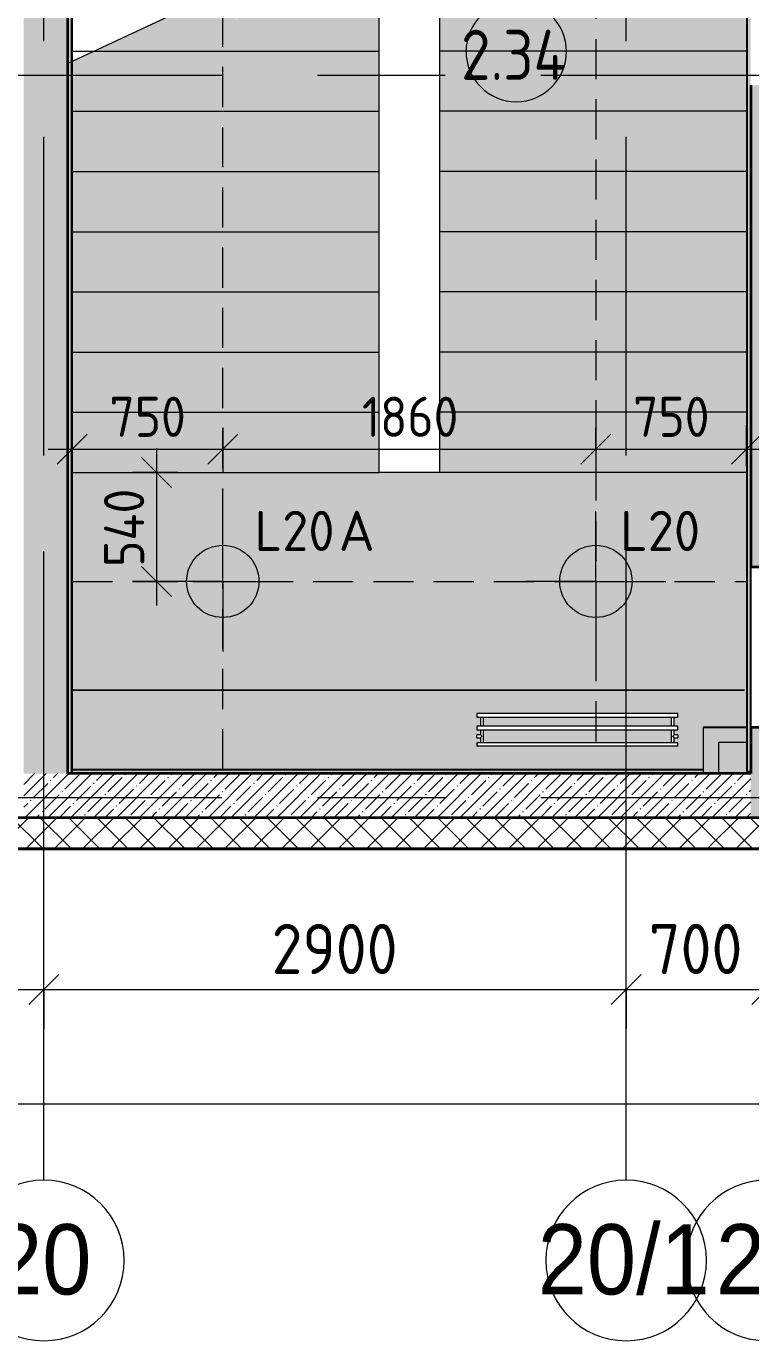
# Model space of a CAD drawing. Header units: millimetres. Extents: x 35098 to 231722, y -8553 to 29000.
# Drawn here: x 71872 to 75480, y -2706 to 3844 of the extents above; entities that cross this region are included whole.
import ezdxf

# ---------------------------------------------------------------- set-up
doc = ezdxf.new("R2010")
doc.units = ezdxf.units.MM
doc.linetypes.add('ADSK_Штрих_ш2 п1', pattern=[300, 200, -100])
doc.linetypes.add('Осевая', pattern=[3175, 635, -476.25, 1587.5, -476.25])
for name, color, linetype, lineweight in [('A-ANNO-DIMS', 7, 'Continuous', 9), ('A-ANNO-DIMS-100', 7, 'Continuous', 9), ('A-AREA-IDEN', 7, 'Continuous', 9), ('A-DETL-1', 7, 'ADSK_Штрих_ш2 п1', 9), ('A-WALL', 7, 'Continuous', 9), ('E-LITE-EQPM-IDEN', 7, 'Continuous', 9), ('I-WALL', 7, 'Continuous', 9), ('M-EQPM', 7, 'Continuous', 9), ('S-STRS-2', 7, 'Continuous', 9), ('S-STRS-MBND', 7, 'Continuous', 9), ('Оси', 7, 'Continuous', 9), ('Оси-1', 7, 'Continuous', 20), ('Оси-2', 7, 'Осевая', 9)]:
    doc.layers.add(name, color=color, linetype=linetype, lineweight=lineweight)
for name, color, linetype, lineweight, true_color in [('A-ANNO-NOTE', 1, 'Continuous', 9, 0xff0000), ('A-WALL-1', 7, 'Continuous', 25, 0x3c3c3c), ('A-WALL-3', 7, 'Continuous', 35, 0x3c3c3c), ('A-WALL-FNSH-1', 7, 'Continuous', 9, 0x3c3c3c), ('A-WALL-FNSH-2', 7, 'Continuous', 13, 0x3c3c3c), ('G-ANNO-TEXT-1', 1, 'Continuous', 9, 0xff0000)]:
    doc.layers.add(name, color=color, linetype=linetype, lineweight=lineweight, true_color=true_color)
doc.layers.add('S-STRS-1', color=7, linetype='Continuous', lineweight=13, transparency=1)
doc.styles.add('Arial', font='arial.ttf', dxfattribs={"width": 0.9, "height": 350})
doc.styles.add('GOST Common', font='GOST_Common.ttf', dxfattribs={"height": 200})
doc.styles.add('GOST Common_1', font='GOST_Common.ttf', dxfattribs={"width": 0.9, "height": 250})
doc.styles.add('ISOCPEUR', font='isocpeur.ttf', dxfattribs={"width": 0.9, "height": 250})
doc.styles.add('ISOCPEUR_1', font='isocpeur.ttf', dxfattribs={"height": 200})
doc.styles.add('ISOCPEUR_2', font='isocpeur.ttf', dxfattribs={"width": 0.9, "height": 200})
doc.dimstyles.new('ISO-2_0_0_9К_Средний_округл2', dxfattribs={"dimscale": 304.8, "dimtxt": 199.196235, "dimasz": 0.492126, "dimexe": 0.393701, "dimexo": 0, "dimgap": 0, "dimtad": 1, "dimdec": 0, "dimrnd": 10, "dimzin": 0, "dimdsep": 46, "dimtxsty": 'ISOCPEUR_2', "dimblk1": 'OBLIQUE', "dimblk2": 'OBLIQUE', "dimsah": 1, "dimcen": 0.09, "dimdle": 0.393701, "dimazin": 0, "dimtfac": 1, "dimtdec": 4, "dimtix": 1, "dimtmove": 0, "dimatfit": 3, "dimfxl": 1, "dimtvp": 1, "dimtolj": 1, "dimtzin": 0, "dimarcsym": 2})
doc.dimstyles.new('ISO-2_5_0_9К_БОЛЬШОЙ', dxfattribs={"dimscale": 304.8, "dimtxt": 248.995294, "dimasz": 0.492126, "dimexe": 0.393701, "dimexo": 0.984252, "dimgap": 0, "dimtad": 1, "dimdec": 0, "dimrnd": 10, "dimzin": 0, "dimdsep": 46, "dimtxsty": 'ISOCPEUR', "dimblk1": 'OBLIQUE', "dimblk2": 'OBLIQUE', "dimsah": 1, "dimcen": 0.09, "dimdle": 0.393701, "dimazin": 0, "dimtfac": 1, "dimtdec": 4, "dimtix": 1, "dimtmove": 0, "dimatfit": 3, "dimfxl": 1, "dimtvp": 1, "dimtolj": 1, "dimtzin": 0, "dimarcsym": 2})
pattern_1 = [(45, (0, 0), (-57.02463, 57.02463), []), (45, (57.025, 0), (-57.02463, 57.02463), [100.806, -20.161, 3.353, -16.808])]
pattern_2 = [(0, (0, 0), (121.92, 30.48), [10.058, -81.382, 10.058, -81.382, -487.68]), (0, (0, 0), (121.92, 30.48), [-182.88, 10.058, -172.822, 10.058, -81.382, -213.36]), (0, (0, 0), (121.92, 30.48), [-457.2, 10.058, -50.902, 10.058, -142.342]), (120, (45.72, 15.24), (-87.356454, 90.345817), [10.058, -81.382, 10.058, -81.382, -487.68]), (120, (45.72, 15.24), (-87.356454, 90.345817), [-182.88, 10.058, -172.822, 10.058, -81.382, -213.36]), (120, (45.72, 15.24), (-87.356454, 90.345817), [-457.2, 10.058, -50.902, 10.058, -142.342]), (240, (60.96, 76.2), (-34.563546, -120.825817), [10.058, -81.382, 10.058, -81.382, -487.68]), (240, (60.96, 76.2), (-34.563546, -120.825817), [-182.88, 10.058, -172.822, 10.058, -81.382, -213.36]), (240, (60.96, 76.2), (-34.563546, -120.825817), [-457.2, 10.058, -50.902, 10.058, -142.342])]

# ---------------------------------------------------------------- blocks, each defined once
blk = doc.blocks.new('radiator_prado_classic_z_tip_30_po exemplyaru - Classic Z Тип 30-500-30677907-План расстановки осветительного оборудования 2 этажа в осях 12-23')
at = {"layer": 'M-EQPM'}
for p, q in [((0, 228), (0, 210)), ((1000, 228), (0, 228)), ((0, 210), (1000, 210)), ((17.5, 210), (17.5, 164)), ((32.5, 164), (32.5, 210)), ((967.5, 210), (967.5, 164)), ((982.5, 164), (982.5, 210)), ((1000, 210), (1000, 228)), ((1000, 164), (0, 164)), ((0, 164), (0, 146)), ((0, 146), (1000, 146)), ((17.5, 146), (17.5, 121.5)), ((32.5, 82), (32.5, 146)), ((967.5, 146), (967.5, 82)), ((982.5, 121.5), (982.5, 146)), ((1000, 146), (1000, 164)), ((17.5, 121.5), (0, 121.5)), ((17.5, 121.5), (0, 121.5)), ((0, 121.5), (0, 121.2)), ((0, 106.5), (0, 121.5)), ((0, 121.2), (0, 121.2)), ((0, 106.8), (0, 106.5)), ((0, 106.8), (0, 106.8)), ((0, 106.5), (17.5, 106.5)), ((0, 106.5), (17.5, 106.5)), ((1000, 82), (0, 82)), ((0, 82), (0, 64)), ((17.5, 106.5), (17.5, 82)), ((1000, 121.5), (982.5, 121.5)), ((1000, 121.5), (982.5, 121.5)), ((982.5, 82), (982.5, 106.5)), ((982.5, 106.5), (1000, 106.5)), ((982.5, 106.5), (1000, 106.5)), ((1000, 121.5), (1000, 106.5)), ((1000, 121.2), (1000, 121.5)), ((1000, 121.5), (1000, 121.2)), ((1000, 121.2), (1000, 121.5)), ((1000, 106.5), (1000, 106.8)), ((1000, 106.8), (1000, 106.5)), ((1000, 106.5), (1000, 106.8)), ((1000, 64), (1000, 82)), ((1000, 64), (0, 64))]:
    blk.add_line(p, q, dxfattribs=at)
for points, knots in [([(25, 114), (24.5, 114.5), (23.6, 115.4), (22.4, 116.6), (21.6, 117.4), (21.1, 117.9), (20.8, 118.2), (20.5, 118.5), (20.2, 118.8), (19.8, 119.1), (19.6, 119.4), (19.3, 119.7), (19, 120), (18.7, 120.3), (18.5, 120.5), (18.3, 120.7), (18.1, 120.9), (17.9, 121.1), (17.8, 121.2), (17.7, 121.3), (17.5, 121.5), (17.5, 121.5), (17.5, 121.5)], [0, 0, 0, 0, 0.142857, 0.285714, 0.357143, 0.392857, 0.428571, 0.464286, 0.5, 0.535714, 0.571429, 0.607143, 0.642857, 0.678571, 0.714286, 0.75, 0.785714, 0.821429, 0.857143, 0.892857, 0.928571, 1, 1, 1, 1]), ([(17.5, 106.5), (17.5, 106.5), (17.5, 106.5), (17.7, 106.7), (17.8, 106.8), (17.9, 106.9), (18.1, 107.1), (18.3, 107.3), (18.5, 107.5), (18.7, 107.7), (19, 108), (19.3, 108.3), (19.6, 108.6), (19.8, 108.9), (20.3, 109.3), (20.7, 109.7), (21.1, 110.1), (21.6, 110.6), (22.4, 111.4), (23.6, 112.6), (24.5, 113.5), (25, 114)], [0, 0, 0, 0, 0.071429, 0.107143, 0.142857, 0.178571, 0.214286, 0.25, 0.285714, 0.321429, 0.357143, 0.392857, 0.428571, 0.464286, 0.5, 0.571429, 0.607143, 0.642857, 0.714286, 0.857143, 1, 1, 1, 1]), ([(975, 114), (975.5, 114.5), (976.4, 115.4), (977.6, 116.6), (978.4, 117.4), (978.9, 117.9), (979.2, 118.2), (979.5, 118.5), (979.8, 118.8), (980.1, 119.2), (980.4, 119.4), (980.7, 119.7), (981, 120), (981.3, 120.3), (981.5, 120.5), (981.7, 120.7), (981.9, 120.9), (982.1, 121.1), (982.2, 121.2), (982.3, 121.3), (982.5, 121.5), (982.5, 121.5), (982.5, 121.5)], [0, 0, 0, 0, 0.142857, 0.285714, 0.357143, 0.392857, 0.428571, 0.464286, 0.5, 0.535714, 0.571429, 0.607143, 0.642857, 0.678571, 0.714286, 0.75, 0.785714, 0.821429, 0.857143, 0.892857, 0.928571, 1, 1, 1, 1]), ([(982.5, 106.5), (982.5, 106.5), (982.5, 106.5), (982.3, 106.7), (982.2, 106.8), (982.1, 106.9), (981.9, 107.1), (981.7, 107.3), (981.5, 107.5), (981.3, 107.7), (981, 108), (980.7, 108.3), (980.4, 108.6), (980.1, 108.8), (979.7, 109.3), (979.3, 109.7), (978.9, 110.1), (978.4, 110.6), (977.6, 111.4), (976.4, 112.6), (975.5, 113.5), (975, 114)], [0, 0, 0, 0, 0.071429, 0.107143, 0.142857, 0.178571, 0.214286, 0.25, 0.285714, 0.321429, 0.357143, 0.392857, 0.428571, 0.464286, 0.5, 0.571429, 0.607143, 0.642857, 0.714286, 0.857143, 1, 1, 1, 1])]:
    blk.add_open_spline(points, degree=3, knots=knots, dxfattribs=at)
blk = doc.blocks.new('Ось сетки - D8-29747960-План расстановки осветительного оборудования 2 этажа в осях 12-23')
at = {"layer": 'Оси-1'}
for start, end in [(360, 180), (180, 360)]:
    blk.add_arc((0, 0), 4, start, end, dxfattribs=at)
blk = doc.blocks.new('DIMBLOCK27-План расстановки осветительного оборудования 2 этажа в осях 12-23')
at = {"layer": 'A-ANNO-DIMS-100'}
for p, q in [((70560, -1149.7), (70560, -835.8)), ((71960, -1149.7), (71960, -835.8)), ((70560, -955.8), (71960, -955.8)), ((70560, -955.8), (70560, -1149.7)), ((71960, -955.8), (71960, -1149.7))]:
    blk.add_line(p, q, dxfattribs=at)
at = {"layer": 'A-ANNO-DIMS-100', "lineweight": 20}
for p, q in [((70560, -955.8), (70635, -880.8)), ((71960, -955.8), (72035, -880.8)), ((70560, -955.8), (70485, -1030.8)), ((71960, -955.8), (71885, -1030.8))]:
    blk.add_line(p, q, dxfattribs=at)
at = {"layer": 'A-ANNO-DIMS-100', "color": 0, "insert": (70953.5, -629.2), "char_height": 250, "width": 735.494, "attachment_point": 1, "line_spacing_factor": 1.149209, "style": 'ISOCPEUR'}
blk.add_mtext('1400', dxfattribs=at)
blk = doc.blocks.new('_Oblique')
at = {"color": 0, "linetype": 'ByBlock', "lineweight": -2}
blk.add_line((-0.5, -0.5), (0.5, 0.5), dxfattribs=at)
blk = doc.blocks.new('DIMBLOCK28-План расстановки осветительного оборудования 2 этажа в осях 12-23')
at = {"layer": 'A-ANNO-DIMS-100'}
for p, q in [((71960, -1149.7), (71960, -835.8)), ((74860, -1149.7), (74860, -835.8)), ((71960, -955.8), (74860, -955.8)), ((71960, -955.8), (71960, -1149.7)), ((74860, -955.8), (74860, -1149.7))]:
    blk.add_line(p, q, dxfattribs=at)
at = {"layer": 'A-ANNO-DIMS-100', "lineweight": 20}
for p, q in [((71960, -955.8), (72035, -880.8)), ((74860, -955.8), (74935, -880.8)), ((71960, -955.8), (71885, -1030.8)), ((74860, -955.8), (74785, -1030.8))]:
    blk.add_line(p, q, dxfattribs=at)
at = {"layer": 'A-ANNO-DIMS-100', "color": 0, "insert": (73094, -629.2), "char_height": 250, "width": 758.478, "attachment_point": 1, "line_spacing_factor": 1.149209, "style": 'ISOCPEUR'}
blk.add_mtext('2900', dxfattribs=at)
blk = doc.blocks.new('DIMBLOCK29-План расстановки осветительного оборудования 2 этажа в осях 12-23')
at = {"layer": 'A-ANNO-DIMS-100'}
for p, q in [((74860, -1149.7), (74860, -835.8)), ((75560, -1149.7), (75560, -835.8)), ((74860, -955.8), (75560, -955.8)), ((74860, -955.8), (74860, -1149.7)), ((75560, -955.8), (75560, -1149.7))]:
    blk.add_line(p, q, dxfattribs=at)
at = {"layer": 'A-ANNO-DIMS-100', "lineweight": 20}
for p, q in [((74860, -955.8), (74935, -880.8)), ((75560, -955.8), (75635, -880.8)), ((74860, -955.8), (74785, -1030.8)), ((75560, -955.8), (75485, -1030.8))]:
    blk.add_line(p, q, dxfattribs=at)
at = {"layer": 'A-ANNO-DIMS-100', "color": 0, "insert": (74973, -629.2), "char_height": 250, "width": 568.858, "attachment_point": 1, "line_spacing_factor": 1.149209, "style": 'ISOCPEUR'}
blk.add_mtext('700', dxfattribs=at)
blk = doc.blocks.new('Марка_Помещения - Номер-25198446-План расстановки осветительного оборудования 2 этажа в осях 12-23')
at = {"layer": 'A-AREA-IDEN'}
for start, end in [(360, 180), (180, 360)]:
    blk.add_arc((0, 0), 2.5, start, end, dxfattribs=at)
blk = doc.blocks.new('DIMBLOCK118-План расстановки осветительного оборудования 2 этажа в осях 12-23')
at = {"layer": 'A-ANNO-DIMS-100'}
for p, q in [((38310, -1719.8), (38310, -1405.8)), ((84560, -1719.8), (84560, -1405.8)), ((38190, -1525.8), (84680, -1525.8)), ((38310, -1525.8), (38310, -1719.8)), ((84560, -1525.8), (84560, -1719.8))]:
    blk.add_line(p, q, dxfattribs=at)
at = {"layer": 'A-ANNO-DIMS-100', "lineweight": 20}
for p, q in [((38310, -1525.8), (38385, -1450.8)), ((84560, -1525.8), (84635, -1450.8)), ((38310, -1525.8), (38235, -1600.8)), ((84560, -1525.8), (84485, -1600.8))]:
    blk.add_line(p, q, dxfattribs=at)
at = {"layer": 'A-ANNO-DIMS-100', "color": 0, "insert": (61028, -1199.2), "char_height": 250, "width": 976.828, "attachment_point": 1, "line_spacing_factor": 1.149209, "style": 'ISOCPEUR'}
blk.add_mtext('46250', dxfattribs=at)
blk = doc.blocks.new('DIMBLOCK192-План расстановки осветительного оборудования 2 этажа в осях 12-23')
at = {"layer": 'A-ANNO-DIMS-100'}
for p, q in [((72101, 1652), (72101, 1856.4)), ((72851, 1842.4), (72851, 1616.4)), ((72851, 1736.4), (72851, 1842.4)), ((71981, 1736.4), (72851, 1736.4)), ((72101, 1736.4), (72101, 1652))]:
    blk.add_line(p, q, dxfattribs=at)
at = {"layer": 'A-ANNO-DIMS-100', "lineweight": 20}
for p, q in [((72101, 1736.4), (72176, 1811.4)), ((72851, 1736.4), (72926, 1811.4)), ((72101, 1736.4), (72026, 1661.4)), ((72851, 1736.4), (72776, 1661.4))]:
    blk.add_line(p, q, dxfattribs=at)
at = {"layer": 'A-ANNO-DIMS-100', "color": 0, "insert": (72286.4, 1997.7), "char_height": 200, "width": 455.087, "attachment_point": 1, "line_spacing_factor": 1.149209, "style": 'ISOCPEUR_2'}
blk.add_mtext('750', dxfattribs=at)
blk = doc.blocks.new('DIMBLOCK193-План расстановки осветительного оборудования 2 этажа в осях 12-23')
at = {"layer": 'A-ANNO-DIMS-100'}
for p, q in [((72851, 1842.4), (72851, 1616.4)), ((72851, 1736.4), (72851, 1842.4)), ((74709, 1842.4), (74709, 1616.4)), ((74709, 1736.4), (74709, 1842.4)), ((72851, 1736.4), (74709, 1736.4))]:
    blk.add_line(p, q, dxfattribs=at)
at = {"layer": 'A-ANNO-DIMS-100', "lineweight": 20}
for p, q in [((72851, 1736.4), (72926, 1811.4)), ((74709, 1736.4), (74784, 1811.4)), ((72851, 1736.4), (72776, 1661.4)), ((74709, 1736.4), (74634, 1661.4))]:
    blk.add_line(p, q, dxfattribs=at)
at = {"layer": 'A-ANNO-DIMS-100', "color": 0, "insert": (73544.4, 1997.7), "char_height": 200, "width": 565.411, "attachment_point": 1, "line_spacing_factor": 1.149209, "style": 'ISOCPEUR_2'}
blk.add_mtext('1860', dxfattribs=at)
blk = doc.blocks.new('DIMBLOCK194-План расстановки осветительного оборудования 2 этажа в осях 12-23')
at = {"layer": 'A-ANNO-DIMS-100'}
for p, q in [((74709, 1842.4), (74709, 1616.4)), ((74709, 1736.4), (74709, 1842.4)), ((75459, 1652), (75459, 1856.4)), ((74709, 1736.4), (75579, 1736.4)), ((75459, 1736.4), (75459, 1652))]:
    blk.add_line(p, q, dxfattribs=at)
at = {"layer": 'A-ANNO-DIMS-100', "lineweight": 20}
for p, q in [((74709, 1736.4), (74784, 1811.4)), ((75459, 1736.4), (75534, 1811.4)), ((74709, 1736.4), (74634, 1661.4)), ((75459, 1736.4), (75384, 1661.4))]:
    blk.add_line(p, q, dxfattribs=at)
at = {"layer": 'A-ANNO-DIMS-100', "color": 0, "insert": (74894.4, 1997.7), "char_height": 200, "width": 455.087, "attachment_point": 1, "line_spacing_factor": 1.149209, "style": 'ISOCPEUR_2'}
blk.add_mtext('750', dxfattribs=at)
blk = doc.blocks.new('DIMBLOCK195-План расстановки осветительного оборудования 2 этажа в осях 12-23')
at = {"layer": 'A-ANNO-DIMS-100'}
for p, q in [((72520.9, 1740), (72520.9, 957.5)), ((72626.9, 1620), (72400.9, 1620)), ((72520.9, 1620), (72626.9, 1620)), ((72626.9, 1077.5), (72400.9, 1077.5)), ((72520.9, 1077.5), (72626.9, 1077.5))]:
    blk.add_line(p, q, dxfattribs=at)
at = {"layer": 'A-ANNO-DIMS-100', "lineweight": 20}
for p, q in [((72520.9, 1620), (72445.9, 1695)), ((72520.9, 1620), (72595.9, 1545)), ((72520.9, 1077.5), (72445.9, 1152.5)), ((72520.9, 1077.5), (72595.9, 1002.5))]:
    blk.add_line(p, q, dxfattribs=at)
at = {"layer": 'A-ANNO-DIMS-100', "color": 0, "insert": (72259.6, 1149.6), "char_height": 200, "width": 478.071, "attachment_point": 1, "rotation": 90, "line_spacing_factor": 1.149209, "style": 'ISOCPEUR_2'}
blk.add_mtext('540', dxfattribs=at)

msp = doc.modelspace()

# ---------------------------------------------------------------- hatches: boundary and pattern name
at = {"layer": 'A-WALL'}
h = msp.add_hatch(dxfattribs=at)
h.set_pattern_fill('FP_20', color=256, style=0, pattern_type=2)
h.set_pattern_definition([(45, (0, 0), (-70.71068, 70.71068), []), (135, (0, 0), (-70.71068, -70.71068), [])])
h.paths.add_polyline_path([(74650.8, -250), (75700, -250), (75700, -100), (38742.7, -100), (38742.7, -250), (73923.6, -250)])
at = {"layer": 'I-WALL'}
h = msp.add_hatch(dxfattribs=at)
h.set_pattern_fill('FP_17', color=256, style=0, pattern_type=2)
h.set_pattern_definition(pattern_1)
h.paths.add_polyline_path([(72080, 120), (72080, 7900), (71860, 7900), (71860, 120)])
h = msp.add_hatch(dxfattribs=at)
h.set_pattern_fill('FP_17', color=256, style=0, pattern_type=2)
h.set_pattern_definition(pattern_1)
h.paths.add_polyline_path([(75480, -100), (75700, -100), (75700, 350), (75480, 350), (75480, 120)])
h.paths.add_polyline_path([(75480, 1150), (75700, 1150), (75700, 3550), (75480, 3550), (75480, 1492.8)])
h.paths.add_polyline_path([(75662.2, 4050), (75700, 4050), (75700, 7900), (75480, 7900), (75480, 4050)])
h = msp.add_hatch(dxfattribs=at)
h.set_pattern_fill('FP_46', color=256, style=0, pattern_type=2)
h.set_pattern_definition(pattern_2)
h.paths.add_polyline_path([(72100, 120), (72100, 7680), (72080, 7680), (72080, 120)])
h = msp.add_hatch(dxfattribs=at)
h.set_pattern_fill('FP_46', color=256, style=0, pattern_type=2)
h.set_pattern_definition(pattern_2)
h.paths.add_polyline_path([(75460, 130), (75480, 130), (75480, 7660), (75460, 7659), (75460, 334.7)])
h = msp.add_hatch(dxfattribs=at)
h.set_pattern_fill('FP_17', color=256, style=0, pattern_type=2)
h.set_pattern_definition(pattern_1)
h.paths.add_polyline_path([(75480, -100), (75480, 120), (71860, 120), (71860, -100), (75378.1, -100)])
at = {"layer": 'S-STRS-1'}
for points in [[(73630, 3720), (73630, 4020), (72955.4, 4020), (72921, 3878.4), (72855, 4020), (72754.6, 4020), (72741.7, 3967.2), (72211.6, 3720), (73196.3, 3720)], [(74650.8, 3720), (75460, 3720), (75460, 4020), (73930, 4020), (73930, 3720)], [(73630, 3420), (73630, 3720), (72211.6, 3720), (72100, 3667.9), (72100, 3420), (73196.3, 3420)], [(73930, 3420), (75460, 3420), (75460, 3720), (73930, 3720)], [(73630, 3120), (73630, 3420), (72100, 3420), (72100, 3120), (73196.3, 3120)], [(74650.8, 3120), (75460, 3120), (75460, 3420), (73930, 3420), (73930, 3120)], [(73630, 2820), (73630, 3120), (72100, 3120), (72100, 2820), (73196.3, 2820)], [(74650.8, 2820), (75460, 2820), (75460, 3120), (73930, 3120), (73930, 2820)], [(73630, 2520), (73630, 2820), (72100, 2820), (72100, 2520), (73196.3, 2520)], [(74650.8, 2520), (75460, 2520), (75460, 2820), (73930, 2820), (73930, 2520)], [(73630, 2220), (73630, 2520), (72100, 2520), (72100, 2220), (73196.3, 2220)], [(73930, 2220), (75460, 2220), (75460, 2520), (73930, 2520)], [(73630, 1920), (73630, 2220), (72100, 2220), (72100, 1920), (73196.3, 1920)], [(74650.8, 1920), (75460, 1920), (75460, 2220), (73930, 2220), (73930, 1920)], [(73630, 1620), (73630, 1920), (72100, 1920), (72100, 1620), (73196.3, 1620)], [(73930, 1620), (75460, 1620), (75460, 1920), (73930, 1920), (73930, 1910.3)]]:
    msp.add_hatch(color=256, dxfattribs=at).paths.add_polyline_path(points)
h = msp.add_hatch(color=256, dxfattribs=at)
h.paths.add_polyline_path([(72100, 120), (75480, 120), (75480, 130), (75460, 130), (75460, 1620), (72100, 1620), (72100, 139.4)])
h.paths.add_polyline_path([(74116.7, 255.7), (74116.7, 273.7), (74134.2, 273.7), (74134.2, 298.5), (74116.7, 299.2), (74117.3, 312.9), (74134.2, 313.2), (74134.2, 337.7), (74116.7, 337.7), (74116.7, 355.7), (74134.2, 355.7), (74134.2, 401.7), (74116.7, 401.7), (74116.7, 419.7), (75116.7, 419.7), (75116.7, 401.7), (75099.2, 401.7), (75099.2, 355.7), (75116.7, 355.7), (75116.7, 337.7), (75099.2, 337.7), (75099.2, 312.9), (75116.7, 312.2), (75116.7, 298.5), (75099.2, 298.2), (75099.2, 273.7), (75116.7, 273.7), (75116.7, 255.7), (74287.2, 255.7)])
h.paths.add_polyline_path([(74149.2, 273.7), (75084.2, 273.7), (75084.2, 337.7), (74149.2, 337.7), (74149.2, 305.7)])
h.paths.add_polyline_path([(75094.5, 302.8), (75093.1, 307.1), (75091.7, 305.7), (75093.6, 303.8)])
h.paths.add_polyline_path([(74650.8, 355.7), (75084.2, 355.7), (75084.2, 401.7), (74149.2, 401.7), (74149.2, 355.7), (74287.2, 355.7)])

# ---------------------------------------------------------------- linework, layer by layer
at = {"layer": 'A-ANNO-NOTE'}
for p, q in [((72851, 1077.5), (72851, 1426.4)), ((74709, 1077.5), (74709, 1426.4)), ((72851, 1077.5), (72502.1, 1077.5)), ((72851, 1077.5), (72851, 728.6)), ((72851, 1077.5), (73199.9, 1077.5)), ((74709, 1077.5), (74360.1, 1077.5)), ((74709, 1077.5), (74709, 728.6)), ((74709, 1077.5), (75057.9, 1077.5))]:
    msp.add_line(p, q, dxfattribs=at)
for centre in [(72851, 1077.5), (74709, 1077.5)]:
    msp.add_circle(centre, 180, dxfattribs=at)
at = {"layer": 'A-DETL-1'}
for p, q in [((72851, 141), (72851, 7680)), ((74709, 7680), (74709, 191.7)), ((72101, 1077.5), (75461, 1077.5))]:
    msp.add_line(p, q, dxfattribs=at)
at = {"layer": 'A-WALL'}
for p, q in [((72101, 139), (72101, 140)), ((38742.7, -250), (75850, -250))]:
    msp.add_line(p, q, dxfattribs=at)
at = {"layer": 'A-WALL-1'}
for p, q in [((72100, 120), (72100, 7680)), ((75460, 7660), (75460, 130)), ((75480, 350), (75480, 1150)), ((75460, 130), (75480, 130))]:
    msp.add_line(p, q, dxfattribs=at)
at = {"layer": 'A-WALL-3'}
for p, q in [((72080, 120), (72080, 7680)), ((75480, 3550), (75480, 1150)), ((75480, 1150), (75700, 1150)), ((75700, 350), (75480, 350)), ((75480, 350), (75480, 120)), ((75480, 120), (72080, 120)), ((75700, -100), (65910, -100))]:
    msp.add_line(p, q, dxfattribs=at)
at = {"layer": 'A-WALL-FNSH-1'}
msp.add_line((38742.7, -258), (75858, -258), dxfattribs=at)
at = {"layer": 'A-WALL-FNSH-2'}
for p, q in [((75459, 7659), (75459, 351)), ((72100.4, 4838.6), (72100.4, 2552.7)), ((72101.4, 2552.7), (72101.4, 4838.6)), ((72101, 2564.4), (72100, 2564.4)), ((72101, 140), (72101, 2564.4)), ((72100.4, 2552.7), (72101.4, 2552.7)), ((75244, 351), (75244, 140)), ((75459, 351), (75244, 351)), ((75245, 130), (75245, 350)), ((75245, 350), (75459, 350)), ((75459, 350), (75459, 140.5)), ((75244, 140), (72101, 140)), ((72101, 130), (72101, 139)), ((72101, 139), (75244, 139)), ((75244, 139), (75244, 130)), ((75459, 140.5), (75460, 140.5)), ((72100, 130), (72101, 130)), ((75244, 130), (75245, 130)), ((38742.7, -253), (75853, -253))]:
    msp.add_line(p, q, dxfattribs=at)
at = {"layer": 'I-WALL'}
for p, q in [((72100.4, 130), (72100.4, 7659)), ((72101.4, 7659), (72101.4, 130)), ((72101, 4840.5), (72101, 2564.4)), ((75460, 2003.2), (75459, 2003.2)), ((75460, 1836.1), (75459, 1836.1)), ((75460, 1785.5), (75459, 1785.5)), ((72100.4, 1630.5), (72101.4, 1630.5)), ((72100.4, 1630.5), (72101.4, 1630.5)), ((72101, 1521), (72100, 1521)), ((72100.4, 1510.4), (72101.4, 1510.4)), ((72100.4, 1460.5), (72101.4, 1460.5)), ((75459, 1462.3), (75460, 1462.3)), ((75459, 1379.5), (75460, 1379.5)), ((72101, 1320), (72100, 1320)), ((72100.4, 1310), (72101.4, 1310)), ((72100.4, 1310), (72101.4, 1310)), ((72100, 536), (75449, 536)), ((75449, 535), (72100, 535)), ((75449, 535), (75449, 536)), ((75460, 536), (75459, 536)), ((75320, 350), (75460, 350)), ((75459, 350), (75459, 351)), ((75460, 275), (75320, 275)), ((75320, 274.8), (75320, 120)), ((72100, 140), (72101, 140)), ((72101.4, 139), (72101.4, 130)), ((72101, 130), (72101.4, 130)), ((75245, 120), (75245, 130))]:
    msp.add_line(p, q, dxfattribs=at)
at = {"layer": 'S-STRS-2'}
for p, q in [((73630, 3720), (73630, 4020)), ((73930, 4020), (73930, 3720)), ((72211.6, 3720), (73630, 3720)), ((72211.6, 3720), (73630, 3720)), ((73630, 3420), (73630, 3720)), ((73930, 3720), (73930, 3420)), ((75460, 3720), (73930, 3720)), ((75460, 3720), (73930, 3720)), ((72100, 3420), (73630, 3420)), ((72100, 3420), (73630, 3420)), ((73630, 3120), (73630, 3420)), ((73930, 3420), (73930, 3120)), ((75460, 3420), (73930, 3420)), ((75460, 3420), (73930, 3420)), ((72100, 3120), (73630, 3120)), ((72100, 3120), (73630, 3120)), ((73630, 2820), (73630, 3120)), ((73930, 3120), (73930, 2820)), ((75460, 3120), (73930, 3120)), ((75460, 3120), (73930, 3120)), ((72100, 2820), (73630, 2820)), ((72100, 2820), (73630, 2820)), ((73630, 2520), (73630, 2820)), ((73930, 2820), (73930, 2520)), ((75460, 2820), (73930, 2820)), ((75460, 2820), (73930, 2820)), ((72100, 2520), (73630, 2520)), ((72100, 2520), (73630, 2520)), ((73630, 2220), (73630, 2520)), ((73930, 2520), (73930, 2220)), ((75460, 2520), (73930, 2520)), ((75460, 2520), (73930, 2520)), ((72100, 2220), (73630, 2220)), ((72100, 2220), (73630, 2220)), ((73630, 1920), (73630, 2220)), ((73930, 2220), (73930, 1920)), ((75460, 2220), (73930, 2220)), ((75460, 2220), (73930, 2220)), ((72100, 1920), (73630, 1920)), ((72100, 1920), (73630, 1920)), ((73630, 1620), (73630, 1920)), ((73930, 1920), (73930, 1620)), ((75460, 1920), (73930, 1920)), ((75460, 1920), (73930, 1920)), ((72100, 1620), (73630, 1620)), ((72100, 1620), (73630, 1620)), ((73930, 1620), (73630, 1620)), ((75460, 1620), (73930, 1620)), ((75460, 1620), (73930, 1620))]:
    msp.add_line(p, q, dxfattribs=at)
at = {"layer": 'S-STRS-MBND'}
for p, q in [((72741.7, 3967.2), (72080, 3658.6)), ((72100, 3720), (72211.6, 3720)), ((72100, 3720), (72211.6, 3720))]:
    msp.add_line(p, q, dxfattribs=at)
at = {"layer": 'Оси'}
for p, q in [((71960, -1906.3), (71960, 593.7)), ((74860, -1906.3), (74860, 593.7))]:
    msp.add_line(p, q, dxfattribs=at)
at = {"layer": 'Оси-2'}
for p, q in [((71960, 593.7), (71960, 24898.1)), ((74860, 593.7), (74860, 24898.1)), ((38398.2, 3600), (82450, 3600)), ((38398.2, 0), (82450, 0))]:
    msp.add_line(p, q, dxfattribs=at)

# ---------------------------------------------------------------- block references
at = {"layer": 'A-AREA-IDEN', "xscale": 99.99999999999993, "yscale": 99.99999999999993, "zscale": 99.99999999999993}
msp.add_blockref('Марка_Помещения - Номер-25198446-План расстановки осветительного оборудования 2 этажа в осях 12-23', (74312.3, 3717.9), dxfattribs=at)
at = {"layer": 'M-EQPM'}
msp.add_blockref('radiator_prado_classic_z_tip_30_po exemplyaru - Classic Z Тип 30-500-30677907-План расстановки осветительного оборудования 2 этажа в осях 12-23', (74116.7, 191.7), dxfattribs=at)
at = {"layer": 'Оси-1', "xscale": 99.99999999999993, "yscale": 99.99999999999993, "zscale": 99.99999999999993}
for p in [(71960, -2306.3), (74860, -2306.3), (75560, -2306.3)]:
    msp.add_blockref('Ось сетки - D8-29747960-План расстановки осветительного оборудования 2 этажа в осях 12-23', p, dxfattribs=at)

# ---------------------------------------------------------------- texts
at = {"layer": 'A-AREA-IDEN', "insert": (74037.6, 3826.4), "char_height": 250, "width": 685.443, "attachment_point": 1, "style": 'GOST Common_1'}
msp.add_mtext('2.34', dxfattribs=at)
at = {"layer": 'E-LITE-EQPM-IDEN', "char_height": 200, "width": 529.114, "attachment_point": 1, "style": 'GOST Common'}
for insert in [(73009.3, 1429), (74830, 1429)]:
    msp.add_mtext('L20', dxfattribs=dict(at, insert=insert))
at = {"layer": 'G-ANNO-TEXT-1', "insert": (73428.1, 1429.7), "char_height": 200, "width": 224.472, "attachment_point": 1, "style": 'ISOCPEUR_1'}
msp.add_mtext('\\fISOCPEUR|b0|i0|c204|p34|;А', dxfattribs=at)
at = {"layer": 'Оси', "char_height": 350, "attachment_point": 1, "style": 'Arial'}
for s, insert, width in [('20', (71707.4, -2125.6), 606.076), ('20/1', (74419.7, -2125.6), 1060.633), ('21', (75307.4, -2125.6), 606.076)]:
    msp.add_mtext(s, dxfattribs=dict(at, insert=insert, width=width))

# ---------------------------------------------------------------- dimensions: what is measured, and where the dimension line sits
at = {"layer": 'A-ANNO-DIMS'}
for base, p1, p2, dimstyle, override, picture, middle in [((72851, 1736.4), (72101, 1652), (72851, 1842.4), 'ISO-2_0_0_9К_Средний_округл2', {"dimpost": '<>', "dimfxl": 773.800868}, 'DIMBLOCK192-План расстановки осветительного оборудования 2 этажа в осях 12-23', (72476, 1836.4)), ((74709, 1736.4), (72851, 1842.4), (74709, 1842.4), 'ISO-2_0_0_9К_Средний_округл2', {"dimpost": '<>', "dimfxl": 1857.999972}, 'DIMBLOCK193-План расстановки осветительного оборудования 2 этажа в осях 12-23', (73780, 1836.4)), ((75459, 1736.4), (74709, 1842.4), (75459, 1652), 'ISO-2_0_0_9К_Средний_округл2', {"dimpost": '<>', "dimfxl": 773.800868}, 'DIMBLOCK194-План расстановки осветительного оборудования 2 этажа в осях 12-23', (75084, 1836.4)), ((71960, -955.8), (70560, -849.7), (71960, -849.7), 'ISO-2_5_0_9К_БОЛЬШОЙ', {"dimpost": '<>', "dimfxl": 1400}, 'DIMBLOCK27-План расстановки осветительного оборудования 2 этажа в осях 12-23', (71260, -830.8)), ((74860, -955.8), (71960, -849.7), (74860, -849.7), 'ISO-2_5_0_9К_БОЛЬШОЙ', {"dimpost": '<>', "dimfxl": 2900}, 'DIMBLOCK28-План расстановки осветительного оборудования 2 этажа в осях 12-23', (73410, -830.8)), ((75560, -955.8), (74860, -849.7), (75560, -849.7), 'ISO-2_5_0_9К_БОЛЬШОЙ', {"dimpost": '<>', "dimfxl": 700}, 'DIMBLOCK29-План расстановки осветительного оборудования 2 этажа в осях 12-23', (75210, -830.8)), ((84560, -1525.8), (38310, -1419.8), (84560, -1419.8), 'ISO-2_5_0_9К_БОЛЬШОЙ', {"dimpost": '<>', "dimfxl": 46250}, 'DIMBLOCK118-План расстановки осветительного оборудования 2 этажа в осях 12-23', (61435, -1400.8))]:
    dim = msp.add_linear_dim(base=base, p1=p1, p2=p2, dimstyle=dimstyle, override=override, dxfattribs=at)
    dim.commit()
    dim.dimension.update_dxf_attribs({"geometry": picture, "text_midpoint": middle})
dim = msp.add_linear_dim(base=(72520.8742822, 1077.5), p1=(72626.9402994, 1620), p2=(72626.9402994, 1077.5), angle=90, dimstyle='ISO-2_0_0_9К_Средний_округл2', override={"dimpost": '<>', "dimfxl": 542.5}, dxfattribs=at)
dim.commit()
dim.dimension.update_dxf_attribs({"geometry": 'DIMBLOCK195-План расстановки осветительного оборудования 2 этажа в осях 12-23', "text_midpoint": (72420.8742822, 1348.75)})

doc.saveas('drawing.dxf')
